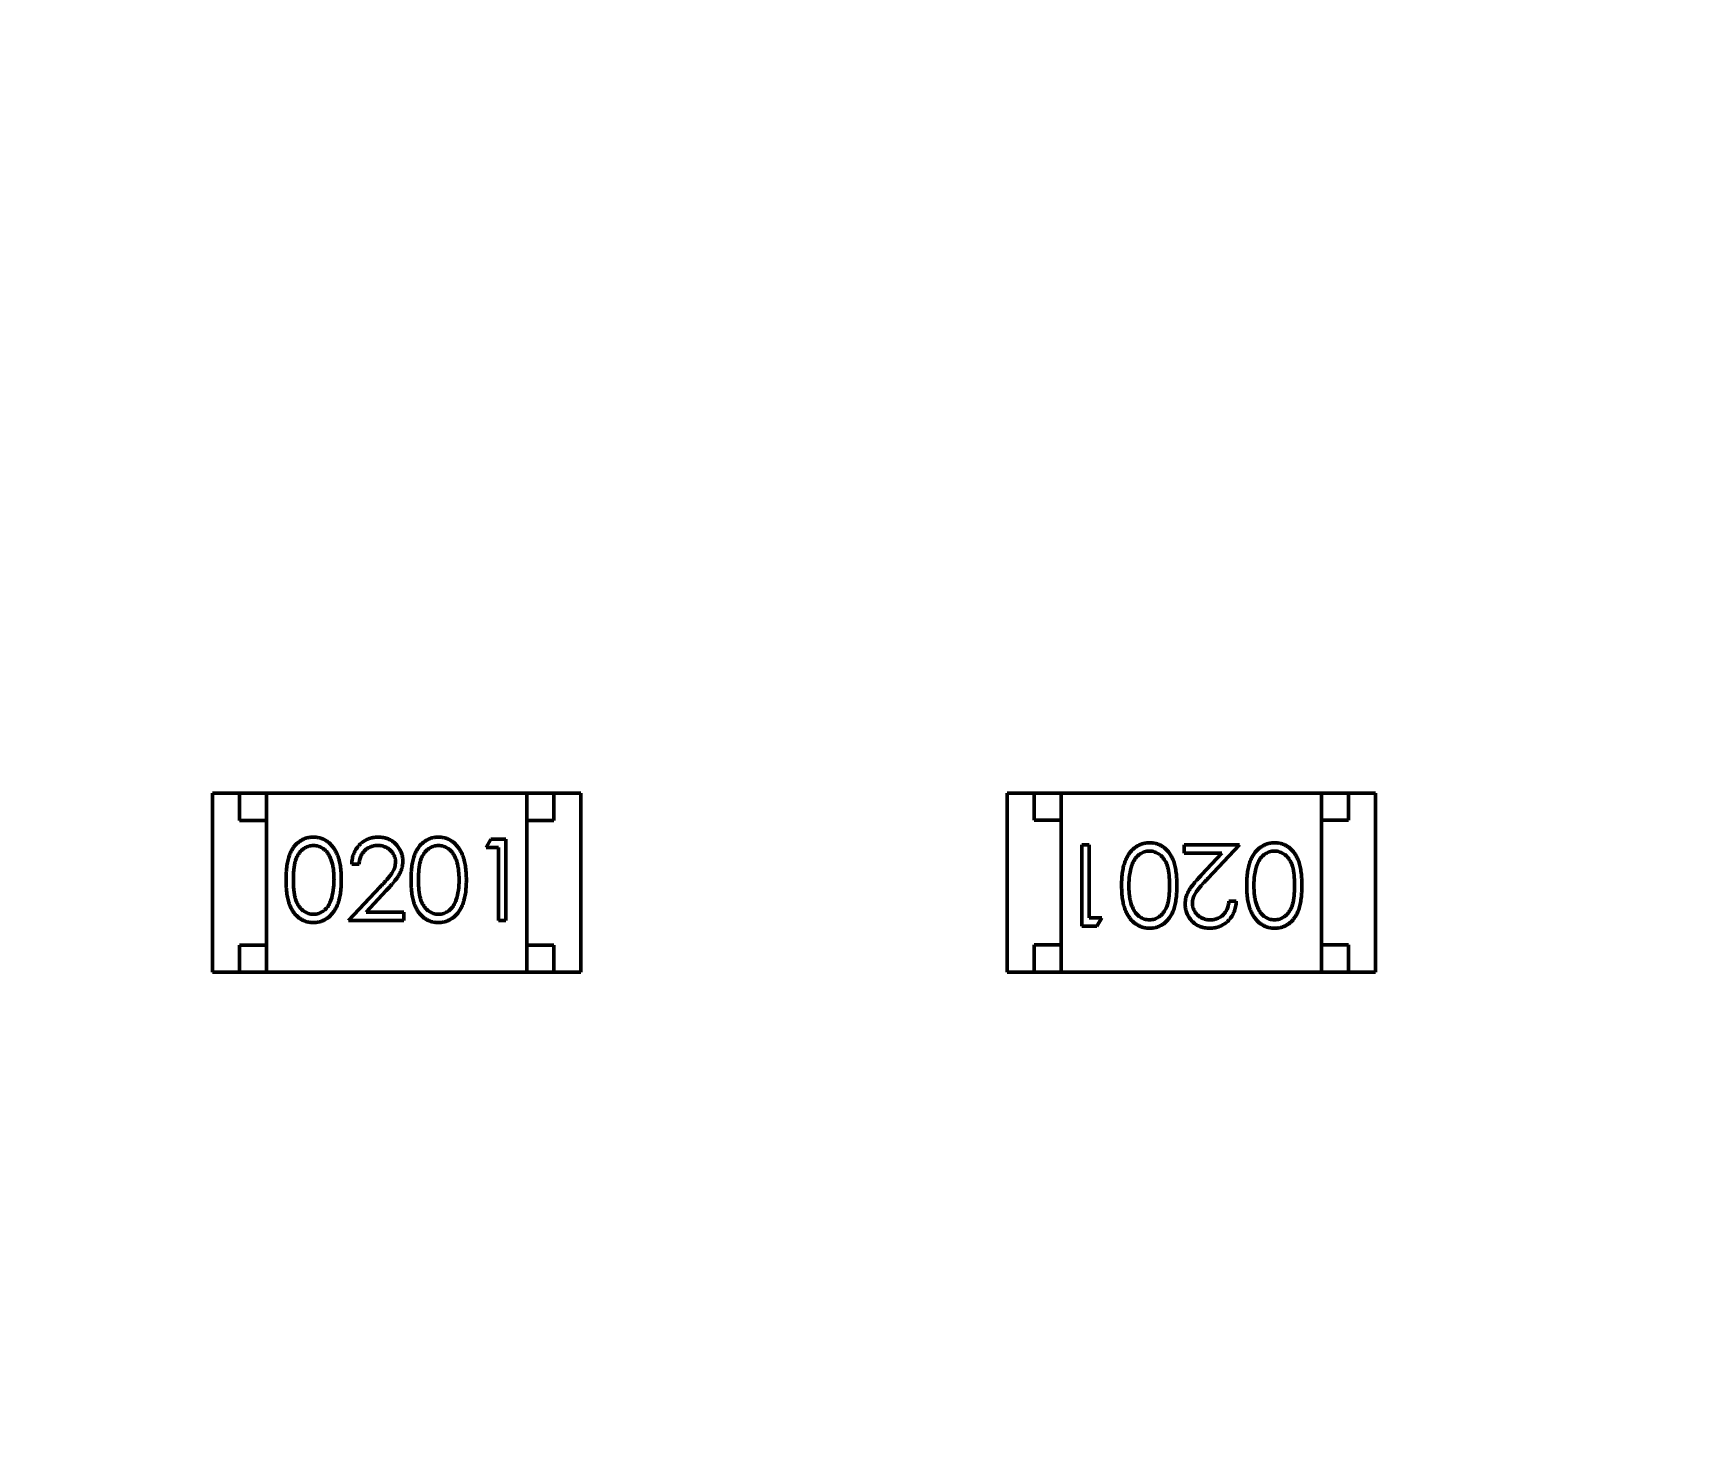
# Model space of a CAD drawing. Header units: millimetres. Extents: x 71 to 428, y 120 to 295.
# Drawn here: x 341.714 to 344.748, y 209.527 to 212.125 of the extents above; entities that cross this region are included whole.
import ezdxf

# ---------------------------------------------------------------- set-up
doc = ezdxf.new("R2010")
doc.units = ezdxf.units.MM
doc.header["$LTSCALE"] = 0.75
doc.layers.add('Dim', color=3, linetype='Continuous', lineweight=25)
doc.layers.add('Visible', color=7, linetype='Continuous', lineweight=50)
doc.styles.get("Standard").update_dxf_attribs({"font": 'arial.ttf'})
doc.dimstyles.new('Dim-ISO-25', dxfattribs={"dimtxt": 3.5, "dimasz": 3.5, "dimexe": 2.1, "dimexo": 2.1, "dimgap": 1.4, "dimtad": 1, "dimzin": 12, "dimdsep": 46, "dimtxsty": 'Standard', "dimcen": 0, "dimazin": 3, "dimtp": 0.1, "dimtm": 0.1, "dimtfac": 0.714286, "dimtmove": 0, "dimatfit": 3, "dimfxl": 1, "dimtzin": 12, "dimarcsym": 0})

# ---------------------------------------------------------------- blocks, each defined once
blk = doc.blocks.new('*D109')
at = {"color": 0, "linetype": 'ByBlock', "lineweight": -2}
for p, q in [((352.9086, 242.8617), (269.2309, 242.8617)), ((271.3309, 242.8617), (271.3309, 204.496)), ((301.8219, 204.496), (269.2309, 204.496))]:
    blk.add_line(p, q, dxfattribs=at)
at = {"color": 0, "linetype": 'ByBlock'}
for points in [[(271.3309, 242.8617), (270.7475, 239.3617), (271.9142, 239.3617)], [(271.3309, 204.496), (270.7475, 207.996), (271.9142, 207.996)]]:
    blk.add_solid(points, dxfattribs=at)
at = {"layer": 'Defpoints', "color": 0, "linetype": 'ByBlock'}
for p in [(355.0086, 242.8617), (303.9219, 204.496)]:
    blk.add_point(p, dxfattribs=at)
at = {"color": 0, "linetype": 'ByBlock', "lineweight": -2, "insert": (268.1427, 223.6788), "char_height": 3.5, "attachment_point": 5, "rotation": 90}
blk.add_mtext('\\A0;38.37', dxfattribs=at)

msp = doc.modelspace()

# ---------------------------------------------------------------- linework, layer by layer
at = {"layer": 'Visible'}
for p, q in [((342.0449, 210.3921), (342.0449, 210.7221)), ((342.0449, 210.7221), (342.0949, 210.7221)), ((342.1449, 210.7221), (342.0949, 210.7221)), ((342.0949, 210.7221), (342.0949, 210.6721)), ((342.6249, 210.7221), (342.1449, 210.7221)), ((342.1449, 210.7221), (342.1449, 210.3921)), ((342.6749, 210.7221), (342.6249, 210.7221)), ((342.6249, 210.7221), (342.6249, 210.3921)), ((342.7249, 210.7221), (342.6749, 210.7221)), ((342.6749, 210.6721), (342.6749, 210.7221)), ((342.7249, 210.3921), (342.7249, 210.7221)), ((343.5115, 210.7223), (343.5115, 210.3923)), ((343.5115, 210.7223), (343.5615, 210.7223)), ((343.6115, 210.7223), (343.5615, 210.7223)), ((343.5615, 210.7223), (343.5615, 210.6723)), ((343.6115, 210.3923), (343.6115, 210.7223)), ((343.6115, 210.7223), (344.0915, 210.7223)), ((344.1415, 210.7223), (344.0915, 210.7223)), ((344.0915, 210.3923), (344.0915, 210.7223)), ((344.1415, 210.6723), (344.1415, 210.7223)), ((344.1915, 210.7223), (344.1415, 210.7223)), ((344.1915, 210.7223), (344.1915, 210.3923)), ((342.0949, 210.6721), (342.1449, 210.6721)), ((342.1449, 210.4421), (342.1449, 210.6721)), ((342.6249, 210.6721), (342.6749, 210.6721)), ((342.6249, 210.4421), (342.6249, 210.6721)), ((343.5615, 210.6723), (343.6115, 210.6723)), ((343.6115, 210.6723), (343.6115, 210.4423)), ((344.0915, 210.6723), (344.1415, 210.6723)), ((344.0915, 210.6723), (344.0915, 210.4423)), ((342.5501, 210.622), (342.5589, 210.6374)), ((342.5732, 210.622), (342.5501, 210.622)), ((342.5589, 210.6374), (342.5867, 210.6374)), ((342.5732, 210.4874), (342.5732, 210.622)), ((342.5867, 210.6374), (342.5867, 210.4874)), ((343.6497, 210.627), (343.6632, 210.627)), ((343.6497, 210.477), (343.6497, 210.627)), ((343.6632, 210.627), (343.6632, 210.4924)), ((343.8382, 210.627), (343.9401, 210.627)), ((343.8382, 210.6116), (343.8382, 210.627)), ((343.908, 210.6116), (343.8382, 210.6116)), ((343.8704, 210.5716), (343.908, 210.6116)), ((343.9401, 210.627), (343.8819, 210.5649)), ((342.3155, 210.5912), (342.3021, 210.5912)), ((342.2963, 210.4874), (342.3545, 210.5495)), ((342.3659, 210.5428), (342.3284, 210.5028)), ((343.9209, 210.5232), (343.9343, 210.5232)), ((342.3284, 210.5028), (342.3982, 210.5028)), ((342.3982, 210.5028), (342.3982, 210.4874)), ((343.6632, 210.4924), (343.6862, 210.4924)), ((343.6862, 210.4924), (343.6774, 210.477)), ((342.3982, 210.4874), (342.2963, 210.4874)), ((342.5867, 210.4874), (342.5732, 210.4874)), ((343.6774, 210.477), (343.6497, 210.477)), ((342.0949, 210.4421), (342.0949, 210.3921)), ((342.1449, 210.4421), (342.0949, 210.4421)), ((342.6749, 210.4421), (342.6249, 210.4421)), ((342.6749, 210.3921), (342.6749, 210.4421)), ((343.5615, 210.4423), (343.5615, 210.3923)), ((343.6115, 210.4423), (343.5615, 210.4423)), ((344.1415, 210.4423), (344.0915, 210.4423)), ((344.1415, 210.3923), (344.1415, 210.4423)), ((342.0449, 210.3921), (342.0949, 210.3921)), ((342.0949, 210.3921), (342.1449, 210.3921)), ((342.6249, 210.3921), (342.1449, 210.3921)), ((342.6249, 210.3921), (342.6749, 210.3921)), ((342.7249, 210.3921), (342.6749, 210.3921)), ((343.5115, 210.3923), (343.5615, 210.3923)), ((343.5615, 210.3923), (343.6115, 210.3923)), ((343.6115, 210.3923), (344.0915, 210.3923)), ((344.0915, 210.3923), (344.1415, 210.3923)), ((344.1915, 210.3923), (344.1415, 210.3923))]:
    msp.add_line(p, q, dxfattribs=at)
at = {"layer": 'Visible', "extrusion": (0, 0, -1)}
msp.add_circle((-354.8964, 204.496), 47.93, dxfattribs=at)
at = {"layer": 'Visible'}
for centre, start, end in [((343.8476, 210.5547), 161.6443, 181.3671), ((344.0783, 210.5547), 161.6443, 181.3671), ((342.158, 210.5597), 341.6443, 1.3671), ((342.3888, 210.5597), 341.6443, 1.3671)]:
    msp.add_arc(centre, 0.1113, start, end, dxfattribs=at)
for points, knots in [([(342.1809, 210.5623), (342.1809, 210.5647), (342.181, 210.5694), (342.1813, 210.5762), (342.1818, 210.5826), (342.1825, 210.5886), (342.1833, 210.5941), (342.1844, 210.5992), (342.1857, 210.6039), (342.1872, 210.6082), (342.1888, 210.6122), (342.1907, 210.6159), (342.1927, 210.6193), (342.1948, 210.6226), (342.1972, 210.6255), (342.1996, 210.6282), (342.2023, 210.6307), (342.2051, 210.6329), (342.2081, 210.6348), (342.2111, 210.6366), (342.2142, 210.638), (342.2174, 210.6392), (342.2207, 210.6401), (342.2241, 210.6408), (342.2275, 210.6412), (342.2299, 210.6412), (342.2311, 210.6412)], [0, 0, 0, 0, 0.068595, 0.133246, 0.194313, 0.251279, 0.304513, 0.354235, 0.400481, 0.443411, 0.484015, 0.523252, 0.561042, 0.5979, 0.633518, 0.668314, 0.702496, 0.736685, 0.770293, 0.803437, 0.835913, 0.86846, 0.900847, 0.933467, 0.966258, 1, 1, 1, 1]), ([(342.2315, 210.6259), (342.2299, 210.6258), (342.2265, 210.6256), (342.2216, 210.6244), (342.2169, 210.6222), (342.2132, 210.6199), (342.2103, 210.6176), (342.2083, 210.6157), (342.2064, 210.6136), (342.2047, 210.6112), (342.203, 210.6087), (342.2015, 210.606), (342.2002, 210.6031), (342.1989, 210.6), (342.1978, 210.5966), (342.1969, 210.5928), (342.1961, 210.5887), (342.1955, 210.5842), (342.195, 210.5793), (342.1946, 210.574), (342.1944, 210.5683), (342.1944, 210.5644), (342.1944, 210.5624)], [0, 0, 0, 0, 0.060387, 0.120883, 0.182755, 0.247811, 0.281299, 0.315088, 0.349702, 0.384857, 0.420966, 0.458511, 0.497175, 0.537602, 0.580503, 0.627468, 0.678388, 0.733983, 0.793747, 0.857714, 0.926698, 1, 1, 1, 1]), ([(342.2311, 210.6412), (342.2323, 210.6412), (342.2346, 210.6412), (342.2381, 210.6408), (342.2416, 210.6401), (342.2449, 210.6392), (342.2482, 210.638), (342.2513, 210.6366), (342.2544, 210.6349), (342.2574, 210.6329), (342.2603, 210.6306), (342.263, 210.6281), (342.2655, 210.6253), (342.268, 210.6223), (342.2702, 210.619), (342.2723, 210.6155), (342.2742, 210.6116), (342.2761, 210.6075), (342.2776, 210.6031), (342.2791, 210.5984), (342.2802, 210.5932), (342.2812, 210.5878), (342.2819, 210.5819), (342.2825, 210.5757), (342.2828, 210.5691), (342.2828, 210.5646), (342.2828, 210.5623)], [0, 0, 0, 0, 0.033788, 0.067194, 0.099862, 0.132567, 0.165151, 0.197913, 0.231319, 0.265083, 0.299255, 0.334399, 0.369943, 0.406284, 0.444064, 0.482998, 0.523354, 0.565537, 0.609613, 0.656391, 0.705885, 0.758325, 0.813832, 0.872795, 0.934722, 1, 1, 1, 1]), ([(342.2694, 210.5624), (342.2693, 210.5642), (342.2693, 210.5677), (342.2691, 210.5729), (342.2687, 210.5778), (342.2682, 210.5825), (342.2674, 210.5869), (342.2666, 210.5911), (342.2655, 210.5949), (342.2644, 210.5986), (342.2631, 210.602), (342.2616, 210.6052), (342.2601, 210.6082), (342.2584, 210.6109), (342.2566, 210.6134), (342.2546, 210.6156), (342.2526, 210.6176), (342.2497, 210.6199), (342.246, 210.6222), (342.2413, 210.6244), (342.2364, 210.6256), (342.2331, 210.6258), (342.2315, 210.6259)], [0, 0, 0, 0, 0.065681, 0.128486, 0.188175, 0.245106, 0.299448, 0.350823, 0.399942, 0.446672, 0.491255, 0.533376, 0.573853, 0.612526, 0.649597, 0.685532, 0.720106, 0.753838, 0.818925, 0.880493, 0.940311, 1, 1, 1, 1]), ([(342.3021, 210.5912), (342.3022, 210.593), (342.3023, 210.5965), (342.3031, 210.6017), (342.3043, 210.6065), (342.3059, 210.6112), (342.3079, 210.6156), (342.3104, 210.6197), (342.3133, 210.6236), (342.3165, 210.6272), (342.3201, 210.6305), (342.3239, 210.6334), (342.3279, 210.6358), (342.3321, 210.6378), (342.3366, 210.6393), (342.3412, 210.6405), (342.346, 210.6411), (342.3493, 210.6412), (342.351, 210.6412)], [0, 0, 0, 0, 0.068791, 0.135103, 0.198979, 0.261904, 0.323495, 0.385195, 0.446969, 0.509765, 0.572251, 0.633405, 0.693251, 0.752583, 0.812579, 0.873275, 0.93555, 1, 1, 1, 1]), ([(342.3503, 210.6259), (342.3491, 210.6258), (342.3468, 210.6258), (342.3434, 210.6254), (342.3402, 210.6246), (342.3371, 210.6236), (342.3342, 210.6224), (342.3314, 210.6208), (342.3288, 210.6189), (342.3263, 210.6168), (342.3241, 210.6144), (342.3221, 210.6118), (342.3203, 210.6089), (342.3188, 210.6058), (342.3176, 210.6025), (342.3166, 210.599), (342.3159, 210.5952), (342.3157, 210.5926), (342.3155, 210.5912)], [0, 0, 0, 0, 0.064439, 0.126547, 0.186887, 0.245878, 0.304041, 0.362191, 0.420976, 0.48066, 0.5406, 0.600689, 0.661936, 0.724443, 0.789038, 0.856314, 0.926352, 1, 1, 1, 1]), ([(342.3828, 210.5955), (342.3828, 210.5965), (342.3828, 210.5985), (342.3823, 210.6015), (342.3816, 210.6043), (342.3805, 210.6071), (342.3792, 210.6097), (342.3775, 210.6122), (342.3756, 210.6146), (342.3734, 210.6169), (342.371, 210.619), (342.3685, 210.6209), (342.3658, 210.6224), (342.3629, 210.6237), (342.3599, 210.6247), (342.3568, 210.6253), (342.3536, 210.6258), (342.3514, 210.6258), (342.3503, 210.6259)], [0, 0, 0, 0, 0.061965, 0.122122, 0.180988, 0.239933, 0.299906, 0.359989, 0.421776, 0.486576, 0.551535, 0.615018, 0.677259, 0.73973, 0.80305, 0.866495, 0.931973, 1, 1, 1, 1]), ([(342.351, 210.6412), (342.3526, 210.6412), (342.3559, 210.6411), (342.3606, 210.6405), (342.3651, 210.6395), (342.3693, 210.638), (342.3733, 210.6361), (342.3771, 210.6338), (342.3806, 210.6311), (342.3838, 210.628), (342.3867, 210.6247), (342.3893, 210.6211), (342.3914, 210.6174), (342.3932, 210.6135), (342.3946, 210.6095), (342.3956, 210.6054), (342.3962, 210.6011), (342.3962, 210.5981), (342.3963, 210.5967)], [0, 0, 0, 0, 0.069475, 0.136517, 0.200789, 0.26383, 0.325735, 0.387291, 0.449509, 0.512968, 0.576275, 0.63758, 0.697903, 0.757172, 0.816599, 0.876653, 0.93729, 1, 1, 1, 1]), ([(342.4117, 210.5623), (342.4117, 210.5647), (342.4117, 210.5694), (342.412, 210.5762), (342.4125, 210.5826), (342.4132, 210.5886), (342.4141, 210.5941), (342.4152, 210.5992), (342.4165, 210.6039), (342.4179, 210.6082), (342.4196, 210.6122), (342.4214, 210.6159), (342.4235, 210.6193), (342.4256, 210.6226), (342.4279, 210.6255), (342.4304, 210.6282), (342.4331, 210.6307), (342.4359, 210.6329), (342.4388, 210.6348), (342.4419, 210.6366), (342.445, 210.638), (342.4482, 210.6392), (342.4515, 210.6401), (342.4549, 210.6408), (342.4583, 210.6412), (342.4606, 210.6412), (342.4618, 210.6412)], [0, 0, 0, 0, 0.068595, 0.133246, 0.194313, 0.251279, 0.304513, 0.354235, 0.400481, 0.443411, 0.484015, 0.523252, 0.561042, 0.5979, 0.633518, 0.668314, 0.702496, 0.736685, 0.770293, 0.803437, 0.835913, 0.86846, 0.900847, 0.933467, 0.966258, 1, 1, 1, 1]), ([(342.4623, 210.6259), (342.4606, 210.6258), (342.4573, 210.6256), (342.4524, 210.6244), (342.4477, 210.6222), (342.444, 210.6199), (342.4411, 210.6176), (342.4391, 210.6157), (342.4372, 210.6136), (342.4354, 210.6112), (342.4338, 210.6087), (342.4323, 210.606), (342.431, 210.6031), (342.4297, 210.6), (342.4286, 210.5966), (342.4277, 210.5928), (342.4269, 210.5887), (342.4263, 210.5842), (342.4258, 210.5793), (342.4254, 210.574), (342.4252, 210.5683), (342.4251, 210.5644), (342.4251, 210.5624)], [0, 0, 0, 0, 0.060387, 0.120883, 0.182755, 0.247811, 0.281299, 0.315088, 0.349702, 0.384857, 0.420966, 0.458511, 0.497175, 0.537602, 0.580503, 0.627468, 0.678388, 0.733983, 0.793747, 0.857714, 0.926698, 1, 1, 1, 1]), ([(342.4618, 210.6412), (342.463, 210.6412), (342.4654, 210.6412), (342.4689, 210.6408), (342.4723, 210.6401), (342.4757, 210.6392), (342.4789, 210.638), (342.4821, 210.6366), (342.4852, 210.6349), (342.4882, 210.6329), (342.491, 210.6306), (342.4938, 210.6281), (342.4963, 210.6253), (342.4987, 210.6223), (342.501, 210.619), (342.5031, 210.6155), (342.505, 210.6116), (342.5068, 210.6075), (342.5084, 210.6031), (342.5098, 210.5984), (342.511, 210.5932), (342.5119, 210.5878), (342.5127, 210.5819), (342.5132, 210.5757), (342.5135, 210.5691), (342.5136, 210.5646), (342.5136, 210.5623)], [0, 0, 0, 0, 0.033788, 0.067194, 0.099862, 0.132567, 0.165151, 0.197913, 0.231319, 0.265083, 0.299255, 0.334399, 0.369943, 0.406284, 0.444064, 0.482998, 0.523354, 0.565537, 0.609613, 0.656391, 0.705885, 0.758325, 0.813832, 0.872795, 0.934722, 1, 1, 1, 1]), ([(342.5001, 210.5624), (342.5001, 210.5642), (342.5001, 210.5677), (342.4999, 210.5729), (342.4994, 210.5778), (342.4989, 210.5825), (342.4982, 210.5869), (342.4974, 210.5911), (342.4963, 210.5949), (342.4952, 210.5986), (342.4938, 210.602), (342.4924, 210.6052), (342.4908, 210.6082), (342.4891, 210.6109), (342.4873, 210.6134), (342.4854, 210.6156), (342.4833, 210.6176), (342.4805, 210.6199), (342.4767, 210.6222), (342.4721, 210.6244), (342.4672, 210.6256), (342.4639, 210.6258), (342.4623, 210.6259)], [0, 0, 0, 0, 0.065681, 0.128486, 0.188175, 0.245106, 0.299448, 0.350823, 0.399942, 0.446672, 0.491255, 0.533376, 0.573853, 0.612526, 0.649597, 0.685532, 0.720106, 0.753838, 0.818925, 0.880493, 0.940311, 1, 1, 1, 1]), ([(343.7228, 210.5521), (343.7228, 210.5544), (343.7229, 210.5588), (343.7231, 210.5654), (343.7237, 210.5715), (343.7244, 210.5774), (343.7254, 210.5828), (343.7265, 210.5879), (343.7279, 210.5926), (343.7295, 210.597), (343.7313, 210.6011), (343.7332, 210.6049), (343.7353, 210.6085), (343.7375, 210.6118), (343.7399, 210.6148), (343.7425, 210.6176), (343.7452, 210.6201), (343.7481, 210.6224), (343.7511, 210.6244), (343.7542, 210.6261), (343.7574, 210.6275), (343.7607, 210.6288), (343.764, 210.6297), (343.7675, 210.6303), (343.771, 210.6308), (343.7734, 210.6308), (343.7746, 210.6309)], [0, 0, 0, 0, 0.065063, 0.126773, 0.185516, 0.240765, 0.29298, 0.34225, 0.388919, 0.432776, 0.474628, 0.514775, 0.553606, 0.591426, 0.628028, 0.663804, 0.698984, 0.733591, 0.767628, 0.801208, 0.834264, 0.866981, 0.89972, 0.932702, 0.966176, 1, 1, 1, 1]), ([(343.7741, 210.6155), (343.7724, 210.6154), (343.7691, 210.6153), (343.7643, 210.6139), (343.7596, 210.612), (343.7559, 210.6096), (343.7531, 210.6074), (343.7511, 210.6054), (343.7492, 210.6033), (343.7475, 210.601), (343.7459, 210.5985), (343.7444, 210.5957), (343.7431, 210.5928), (343.7423, 210.5908), (343.7419, 210.5897)], [0, 0, 0, 0, 0.112813, 0.225394, 0.339595, 0.459675, 0.521735, 0.583926, 0.648174, 0.713881, 0.781004, 0.851451, 0.924051, 1, 1, 1, 1]), ([(343.8112, 210.552), (343.8112, 210.554), (343.8112, 210.5579), (343.811, 210.5635), (343.8106, 210.5688), (343.8102, 210.5737), (343.8095, 210.5782), (343.8087, 210.5824), (343.8078, 210.5861), (343.8067, 210.5895), (343.8055, 210.5927), (343.8041, 210.5956), (343.8026, 210.5983), (343.801, 210.6008), (343.7992, 210.6031), (343.7974, 210.6052), (343.7953, 210.6072), (343.7924, 210.6095), (343.7887, 210.6118), (343.7839, 210.6139), (343.7791, 210.6152), (343.7758, 210.6154), (343.7741, 210.6155)], [0, 0, 0, 0, 0.072951, 0.141584, 0.205926, 0.265301, 0.320597, 0.371817, 0.41879, 0.461699, 0.502134, 0.540804, 0.578181, 0.614297, 0.649678, 0.684299, 0.718359, 0.752081, 0.817652, 0.879722, 0.939966, 1, 1, 1, 1]), ([(343.7746, 210.6309), (343.7757, 210.6308), (343.7781, 210.6308), (343.7815, 210.6304), (343.7849, 210.6297), (343.7882, 210.6288), (343.7914, 210.6277), (343.7944, 210.6262), (343.7975, 210.6245), (343.8004, 210.6226), (343.8032, 210.6204), (343.8058, 210.618), (343.8083, 210.6153), (343.8106, 210.6123), (343.8128, 210.6091), (343.8148, 210.6056), (343.8167, 210.6019), (343.8184, 210.5979), (343.8199, 210.5936), (343.8212, 210.5888), (343.8222, 210.5837), (343.8231, 210.5782), (343.8239, 210.5722), (343.8244, 210.5659), (343.8247, 210.5591), (343.8247, 210.5545), (343.8247, 210.5521)], [0, 0, 0, 0, 0.033787, 0.066622, 0.099285, 0.131361, 0.163585, 0.196104, 0.228902, 0.262158, 0.295991, 0.330218, 0.36506, 0.400951, 0.43762, 0.475708, 0.515381, 0.556414, 0.599765, 0.646424, 0.696431, 0.749782, 0.806573, 0.867436, 0.931887, 1, 1, 1, 1]), ([(343.9536, 210.5521), (343.9536, 210.5544), (343.9536, 210.5588), (343.9539, 210.5654), (343.9545, 210.5715), (343.9552, 210.5774), (343.9561, 210.5828), (343.9573, 210.5879), (343.9586, 210.5926), (343.9602, 210.597), (343.962, 210.6011), (343.964, 210.6049), (343.966, 210.6085), (343.9683, 210.6118), (343.9707, 210.6148), (343.9733, 210.6176), (343.976, 210.6201), (343.9789, 210.6224), (343.9819, 210.6244), (343.985, 210.6261), (343.9882, 210.6275), (343.9915, 210.6288), (343.9948, 210.6297), (343.9982, 210.6303), (344.0018, 210.6308), (344.0041, 210.6308), (344.0053, 210.6309)], [0, 0, 0, 0, 0.065063, 0.126773, 0.185516, 0.240765, 0.29298, 0.34225, 0.388919, 0.432776, 0.474628, 0.514775, 0.553606, 0.591426, 0.628028, 0.663804, 0.698984, 0.733591, 0.767628, 0.801208, 0.834264, 0.866981, 0.89972, 0.932702, 0.966176, 1, 1, 1, 1]), ([(344.0049, 210.6155), (344.0032, 210.6154), (343.9999, 210.6153), (343.995, 210.6139), (343.9903, 210.612), (343.9867, 210.6096), (343.9838, 210.6074), (343.9818, 210.6054), (343.98, 210.6033), (343.9782, 210.601), (343.9766, 210.5985), (343.9752, 210.5957), (343.9738, 210.5928), (343.9731, 210.5908), (343.9727, 210.5897)], [0, 0, 0, 0, 0.112813, 0.225394, 0.339595, 0.459675, 0.521735, 0.583926, 0.648174, 0.713881, 0.781004, 0.851451, 0.924051, 1, 1, 1, 1]), ([(344.042, 210.552), (344.042, 210.554), (344.042, 210.5579), (344.0417, 210.5635), (344.0414, 210.5688), (344.0409, 210.5737), (344.0403, 210.5782), (344.0395, 210.5824), (344.0386, 210.5861), (344.0375, 210.5895), (344.0362, 210.5927), (344.0349, 210.5956), (344.0334, 210.5983), (344.0318, 210.6008), (344.03, 210.6031), (344.0281, 210.6052), (344.0261, 210.6072), (344.0232, 210.6095), (344.0194, 210.6118), (344.0147, 210.6139), (344.0098, 210.6152), (344.0065, 210.6154), (344.0049, 210.6155)], [0, 0, 0, 0, 0.072951, 0.141584, 0.205926, 0.265301, 0.320597, 0.371817, 0.41879, 0.461699, 0.502134, 0.540804, 0.578181, 0.614297, 0.649678, 0.684299, 0.718359, 0.752081, 0.817652, 0.879722, 0.939966, 1, 1, 1, 1]), ([(344.0053, 210.6309), (344.0065, 210.6308), (344.0088, 210.6308), (344.0123, 210.6304), (344.0157, 210.6297), (344.0189, 210.6288), (344.0221, 210.6277), (344.0252, 210.6262), (344.0282, 210.6245), (344.0312, 210.6226), (344.0339, 210.6204), (344.0366, 210.618), (344.0391, 210.6153), (344.0414, 210.6123), (344.0436, 210.6091), (344.0456, 210.6056), (344.0474, 210.6019), (344.0491, 210.5979), (344.0506, 210.5936), (344.052, 210.5888), (344.053, 210.5837), (344.0539, 210.5782), (344.0546, 210.5722), (344.0551, 210.5659), (344.0554, 210.5591), (344.0555, 210.5545), (344.0555, 210.5521)], [0, 0, 0, 0, 0.033787, 0.066622, 0.099285, 0.131361, 0.163585, 0.196104, 0.228902, 0.262158, 0.295991, 0.330218, 0.36506, 0.400951, 0.43762, 0.475708, 0.515381, 0.556414, 0.599765, 0.646424, 0.696431, 0.749782, 0.806573, 0.867436, 0.931887, 1, 1, 1, 1]), ([(342.3545, 210.5495), (342.3559, 210.551), (342.3586, 210.5538), (342.3625, 210.5579), (342.3659, 210.5618), (342.369, 210.5653), (342.3716, 210.5686), (342.374, 210.5715), (342.3759, 210.5742), (342.3779, 210.5773), (342.3799, 210.5812), (342.3816, 210.5858), (342.3826, 210.5906), (342.3828, 210.5938), (342.3828, 210.5955)], [0, 0, 0, 0, 0.110803, 0.212829, 0.306101, 0.390647, 0.466924, 0.534481, 0.593587, 0.644557, 0.7362, 0.825024, 0.911986, 1, 1, 1, 1]), ([(342.3963, 210.5967), (342.3962, 210.5946), (342.3961, 210.5904), (342.3948, 210.5843), (342.3929, 210.5784), (342.3906, 210.5737), (342.3883, 210.5699), (342.3862, 210.5667), (342.3837, 210.5633), (342.3809, 210.5597), (342.3777, 210.5558), (342.3741, 210.5517), (342.3702, 210.5474), (342.3674, 210.5444), (342.3659, 210.5428)], [0, 0, 0, 0, 0.098702, 0.195672, 0.292422, 0.391343, 0.444462, 0.504229, 0.570352, 0.642546, 0.722288, 0.807921, 0.90047, 1, 1, 1, 1]), ([(342.2311, 210.4836), (342.2299, 210.4836), (342.2275, 210.4836), (342.2241, 210.484), (342.2207, 210.4847), (342.2175, 210.4856), (342.2143, 210.4867), (342.2112, 210.4882), (342.2082, 210.4899), (342.2052, 210.4918), (342.2024, 210.494), (342.1998, 210.4964), (342.1973, 210.4991), (342.195, 210.5021), (342.1928, 210.5053), (342.1908, 210.5088), (342.189, 210.5125), (342.1873, 210.5165), (342.1858, 210.5209), (342.1844, 210.5256), (342.1834, 210.5307), (342.1825, 210.5363), (342.1818, 210.5422), (342.1813, 210.5486), (342.181, 210.5553), (342.1809, 210.56), (342.1809, 210.5623)], [0, 0, 0, 0, 0.033787, 0.066622, 0.099285, 0.131361, 0.163585, 0.196104, 0.228902, 0.262158, 0.295991, 0.330218, 0.36506, 0.400951, 0.43762, 0.475708, 0.515381, 0.556414, 0.599765, 0.646424, 0.696431, 0.749782, 0.806573, 0.867436, 0.931887, 1, 1, 1, 1]), ([(342.1944, 210.5624), (342.1944, 210.5604), (342.1944, 210.5565), (342.1946, 210.5509), (342.195, 210.5456), (342.1955, 210.5407), (342.1961, 210.5362), (342.1969, 210.532), (342.1978, 210.5283), (342.1989, 210.5249), (342.2002, 210.5217), (342.2015, 210.5189), (342.203, 210.5161), (342.2046, 210.5136), (342.2064, 210.5113), (342.2083, 210.5092), (342.2103, 210.5072), (342.2132, 210.5049), (342.2169, 210.5026), (342.2217, 210.5005), (342.2266, 210.4992), (342.2299, 210.499), (342.2315, 210.4989)], [0, 0, 0, 0, 0.072951, 0.141584, 0.205926, 0.265301, 0.320597, 0.371817, 0.41879, 0.461699, 0.502134, 0.540804, 0.578181, 0.614297, 0.649678, 0.684299, 0.718359, 0.752081, 0.817652, 0.879722, 0.939966, 1, 1, 1, 1]), ([(342.2828, 210.5623), (342.2828, 210.56), (342.2828, 210.5556), (342.2825, 210.549), (342.2819, 210.5429), (342.2812, 210.5371), (342.2803, 210.5316), (342.2791, 210.5265), (342.2778, 210.5218), (342.2761, 210.5174), (342.2744, 210.5133), (342.2724, 210.5095), (342.2704, 210.5059), (342.2681, 210.5026), (342.2657, 210.4996), (342.2631, 210.4968), (342.2604, 210.4943), (342.2575, 210.492), (342.2545, 210.4901), (342.2514, 210.4883), (342.2482, 210.4869), (342.2449, 210.4856), (342.2416, 210.4847), (342.2381, 210.4841), (342.2346, 210.4836), (342.2323, 210.4836), (342.2311, 210.4836)], [0, 0, 0, 0, 0.065063, 0.126773, 0.185516, 0.240765, 0.29298, 0.34225, 0.388919, 0.432776, 0.474628, 0.514775, 0.553606, 0.591426, 0.628028, 0.663804, 0.698984, 0.733591, 0.767628, 0.801208, 0.834264, 0.866981, 0.89972, 0.932702, 0.966176, 1, 1, 1, 1]), ([(342.4618, 210.4836), (342.4606, 210.4836), (342.4583, 210.4836), (342.4549, 210.484), (342.4515, 210.4847), (342.4482, 210.4856), (342.445, 210.4867), (342.4419, 210.4882), (342.4389, 210.4899), (342.436, 210.4918), (342.4332, 210.494), (342.4306, 210.4964), (342.4281, 210.4991), (342.4258, 210.5021), (342.4236, 210.5053), (342.4216, 210.5088), (342.4197, 210.5125), (342.418, 210.5165), (342.4165, 210.5209), (342.4152, 210.5256), (342.4141, 210.5307), (342.4132, 210.5363), (342.4125, 210.5422), (342.412, 210.5486), (342.4117, 210.5553), (342.4117, 210.56), (342.4117, 210.5623)], [0, 0, 0, 0, 0.033787, 0.066622, 0.099285, 0.131361, 0.163585, 0.196104, 0.228902, 0.262158, 0.295991, 0.330218, 0.36506, 0.400951, 0.43762, 0.475708, 0.515381, 0.556414, 0.599765, 0.646424, 0.696431, 0.749782, 0.806573, 0.867436, 0.931887, 1, 1, 1, 1]), ([(342.4251, 210.5624), (342.4251, 210.5604), (342.4252, 210.5565), (342.4254, 210.5509), (342.4258, 210.5456), (342.4262, 210.5407), (342.4269, 210.5362), (342.4277, 210.532), (342.4286, 210.5283), (342.4297, 210.5249), (342.4309, 210.5217), (342.4323, 210.5189), (342.4337, 210.5161), (342.4354, 210.5136), (342.4372, 210.5113), (342.439, 210.5092), (342.4411, 210.5072), (342.4439, 210.5049), (342.4477, 210.5026), (342.4525, 210.5005), (342.4573, 210.4992), (342.4606, 210.499), (342.4623, 210.4989)], [0, 0, 0, 0, 0.072951, 0.141584, 0.205926, 0.265301, 0.320597, 0.371817, 0.41879, 0.461699, 0.502134, 0.540804, 0.578181, 0.614297, 0.649678, 0.684299, 0.718359, 0.752081, 0.817652, 0.879722, 0.939966, 1, 1, 1, 1]), ([(342.5136, 210.5623), (342.5136, 210.56), (342.5135, 210.5556), (342.5132, 210.549), (342.5127, 210.5429), (342.512, 210.5371), (342.511, 210.5316), (342.5098, 210.5265), (342.5085, 210.5218), (342.5069, 210.5174), (342.5051, 210.5133), (342.5032, 210.5095), (342.5011, 210.5059), (342.4989, 210.5026), (342.4965, 210.4996), (342.4939, 210.4968), (342.4911, 210.4943), (342.4883, 210.492), (342.4852, 210.4901), (342.4822, 210.4883), (342.479, 210.4869), (342.4757, 210.4856), (342.4723, 210.4847), (342.4689, 210.4841), (342.4654, 210.4836), (342.463, 210.4836), (342.4618, 210.4836)], [0, 0, 0, 0, 0.065063, 0.126773, 0.185516, 0.240765, 0.29298, 0.34225, 0.388919, 0.432776, 0.474628, 0.514775, 0.553606, 0.591426, 0.628028, 0.663804, 0.698984, 0.733591, 0.767628, 0.801208, 0.834264, 0.866981, 0.89972, 0.932702, 0.966176, 1, 1, 1, 1]), ([(343.7746, 210.4732), (343.7734, 210.4732), (343.771, 210.4732), (343.7675, 210.4736), (343.7641, 210.4743), (343.7607, 210.4752), (343.7575, 210.4764), (343.7543, 210.4779), (343.7512, 210.4796), (343.7482, 210.4816), (343.7454, 210.4838), (343.7426, 210.4863), (343.7401, 210.4891), (343.7376, 210.4921), (343.7354, 210.4954), (343.7333, 210.499), (343.7314, 210.5028), (343.7296, 210.5069), (343.728, 210.5113), (343.7265, 210.5161), (343.7254, 210.5212), (343.7244, 210.5267), (343.7237, 210.5325), (343.7232, 210.5387), (343.7229, 210.5453), (343.7228, 210.5498), (343.7228, 210.5521)], [0, 0, 0, 0, 0.033788, 0.067194, 0.099862, 0.132567, 0.165151, 0.197913, 0.231319, 0.265083, 0.299255, 0.334399, 0.369943, 0.406284, 0.444064, 0.482998, 0.523354, 0.565537, 0.609613, 0.656391, 0.705885, 0.758325, 0.813832, 0.872795, 0.934722, 1, 1, 1, 1]), ([(343.7362, 210.552), (343.7363, 210.5502), (343.7363, 210.5467), (343.7365, 210.5415), (343.7369, 210.5366), (343.7375, 210.5319), (343.7382, 210.5275), (343.739, 210.5234), (343.7401, 210.5195), (343.7412, 210.5158), (343.7426, 210.5124), (343.744, 210.5092), (343.7456, 210.5062), (343.7472, 210.5035), (343.749, 210.501), (343.751, 210.4988), (343.7531, 210.4968), (343.7559, 210.4945), (343.7597, 210.4922), (343.7643, 210.49), (343.7692, 210.4888), (343.7725, 210.4886), (343.7741, 210.4885)], [0, 0, 0, 0, 0.065681, 0.128486, 0.188175, 0.245106, 0.299448, 0.350823, 0.399942, 0.446672, 0.491255, 0.533376, 0.573853, 0.612526, 0.649597, 0.685532, 0.720106, 0.753838, 0.818925, 0.880493, 0.940311, 1, 1, 1, 1]), ([(343.7741, 210.4885), (343.7758, 210.4886), (343.7791, 210.4888), (343.784, 210.49), (343.7887, 210.4922), (343.7924, 210.4945), (343.7953, 210.4968), (343.7973, 210.4987), (343.7992, 210.5009), (343.801, 210.5032), (343.8026, 210.5057), (343.8041, 210.5084), (343.8054, 210.5113), (343.8067, 210.5144), (343.8078, 210.5178), (343.8087, 210.5216), (343.8095, 210.5257), (343.8101, 210.5302), (343.8106, 210.5351), (343.811, 210.5404), (343.8112, 210.5461), (343.8112, 210.55), (343.8112, 210.552)], [0, 0, 0, 0, 0.060387, 0.120883, 0.182755, 0.247811, 0.281299, 0.315088, 0.349702, 0.384857, 0.420966, 0.458511, 0.497175, 0.537602, 0.580503, 0.627468, 0.678388, 0.733983, 0.793747, 0.857714, 0.926698, 1, 1, 1, 1]), ([(343.8247, 210.5521), (343.8247, 210.5497), (343.8247, 210.545), (343.8244, 210.5382), (343.8239, 210.5318), (343.8232, 210.5258), (343.8223, 210.5203), (343.8212, 210.5152), (343.8199, 210.5105), (343.8184, 210.5062), (343.8168, 210.5022), (343.815, 210.4985), (343.8129, 210.4951), (343.8108, 210.4919), (343.8084, 210.4889), (343.806, 210.4862), (343.8033, 210.4837), (343.8005, 210.4815), (343.7975, 210.4796), (343.7945, 210.4779), (343.7914, 210.4764), (343.7882, 210.4752), (343.7849, 210.4743), (343.7815, 210.4736), (343.7781, 210.4732), (343.7757, 210.4732), (343.7746, 210.4732)], [0, 0, 0, 0, 0.068595, 0.133246, 0.194313, 0.251279, 0.304513, 0.354235, 0.400481, 0.443411, 0.484015, 0.523252, 0.561042, 0.5979, 0.633518, 0.668314, 0.702496, 0.736685, 0.770293, 0.803437, 0.835913, 0.86846, 0.900847, 0.933467, 0.966258, 1, 1, 1, 1]), ([(343.8401, 210.5178), (343.8402, 210.5198), (343.8403, 210.524), (343.8415, 210.5301), (343.8435, 210.536), (343.8458, 210.5407), (343.8481, 210.5445), (343.8502, 210.5477), (343.8527, 210.5511), (343.8555, 210.5547), (343.8587, 210.5586), (343.8623, 210.5627), (343.8662, 210.5671), (343.869, 210.57), (343.8704, 210.5716)], [0, 0, 0, 0, 0.098702, 0.195672, 0.292422, 0.391343, 0.444462, 0.504229, 0.570352, 0.642546, 0.722288, 0.807921, 0.90047, 1, 1, 1, 1]), ([(343.8819, 210.5649), (343.8805, 210.5634), (343.8778, 210.5606), (343.8739, 210.5565), (343.8705, 210.5526), (343.8674, 210.5491), (343.8647, 210.5458), (343.8624, 210.5429), (343.8605, 210.5402), (343.8585, 210.5371), (343.8565, 210.5333), (343.8548, 210.5286), (343.8537, 210.5238), (343.8536, 210.5206), (343.8536, 210.519)], [0, 0, 0, 0, 0.110803, 0.212829, 0.306101, 0.390647, 0.466924, 0.534481, 0.593587, 0.644557, 0.7362, 0.825024, 0.911986, 1, 1, 1, 1]), ([(344.0053, 210.4732), (344.0041, 210.4732), (344.0018, 210.4732), (343.9983, 210.4736), (343.9948, 210.4743), (343.9915, 210.4752), (343.9882, 210.4764), (343.9851, 210.4779), (343.982, 210.4796), (343.979, 210.4816), (343.9761, 210.4838), (343.9734, 210.4863), (343.9708, 210.4891), (343.9684, 210.4921), (343.9662, 210.4954), (343.9641, 210.499), (343.9622, 210.5028), (343.9603, 210.5069), (343.9587, 210.5113), (343.9573, 210.5161), (343.9562, 210.5212), (343.9552, 210.5267), (343.9545, 210.5325), (343.9539, 210.5387), (343.9536, 210.5453), (343.9536, 210.5498), (343.9536, 210.5521)], [0, 0, 0, 0, 0.033788, 0.067194, 0.099862, 0.132567, 0.165151, 0.197913, 0.231319, 0.265083, 0.299255, 0.334399, 0.369943, 0.406284, 0.444064, 0.482998, 0.523354, 0.565537, 0.609613, 0.656391, 0.705885, 0.758325, 0.813832, 0.872795, 0.934722, 1, 1, 1, 1]), ([(343.967, 210.552), (343.967, 210.5502), (343.9671, 210.5467), (343.9673, 210.5415), (343.9677, 210.5366), (343.9682, 210.5319), (343.969, 210.5275), (343.9698, 210.5234), (343.9709, 210.5195), (343.972, 210.5158), (343.9733, 210.5124), (343.9748, 210.5092), (343.9763, 210.5062), (343.978, 210.5035), (343.9798, 210.501), (343.9818, 210.4988), (343.9838, 210.4968), (343.9867, 210.4945), (343.9904, 210.4922), (343.9951, 210.49), (344, 210.4888), (344.0032, 210.4886), (344.0049, 210.4885)], [0, 0, 0, 0, 0.065681, 0.128486, 0.188175, 0.245106, 0.299448, 0.350823, 0.399942, 0.446672, 0.491255, 0.533376, 0.573853, 0.612526, 0.649597, 0.685532, 0.720106, 0.753838, 0.818925, 0.880493, 0.940311, 1, 1, 1, 1]), ([(344.0049, 210.4885), (344.0065, 210.4886), (344.0099, 210.4888), (344.0148, 210.49), (344.0195, 210.4922), (344.0232, 210.4945), (344.0261, 210.4968), (344.0281, 210.4987), (344.03, 210.5009), (344.0317, 210.5032), (344.0334, 210.5057), (344.0349, 210.5084), (344.0362, 210.5113), (344.0374, 210.5144), (344.0385, 210.5178), (344.0394, 210.5216), (344.0403, 210.5257), (344.0409, 210.5302), (344.0414, 210.5351), (344.0417, 210.5404), (344.042, 210.5461), (344.042, 210.55), (344.042, 210.552)], [0, 0, 0, 0, 0.060387, 0.120883, 0.182755, 0.247811, 0.281299, 0.315088, 0.349702, 0.384857, 0.420966, 0.458511, 0.497175, 0.537602, 0.580503, 0.627468, 0.678388, 0.733983, 0.793747, 0.857714, 0.926698, 1, 1, 1, 1]), ([(344.0555, 210.5521), (344.0555, 210.5497), (344.0554, 210.545), (344.0551, 210.5382), (344.0546, 210.5318), (344.0539, 210.5258), (344.0531, 210.5203), (344.052, 210.5152), (344.0507, 210.5105), (344.0492, 210.5062), (344.0475, 210.5022), (344.0457, 210.4985), (344.0437, 210.4951), (344.0415, 210.4919), (344.0392, 210.4889), (344.0368, 210.4862), (344.0341, 210.4837), (344.0313, 210.4815), (344.0283, 210.4796), (344.0253, 210.4779), (344.0222, 210.4764), (344.019, 210.4752), (344.0157, 210.4743), (344.0123, 210.4736), (344.0088, 210.4732), (344.0065, 210.4732), (344.0053, 210.4732)], [0, 0, 0, 0, 0.068595, 0.133246, 0.194313, 0.251279, 0.304513, 0.354235, 0.400481, 0.443411, 0.484015, 0.523252, 0.561042, 0.5979, 0.633518, 0.668314, 0.702496, 0.736685, 0.770293, 0.803437, 0.835913, 0.86846, 0.900847, 0.933467, 0.966258, 1, 1, 1, 1]), ([(342.2315, 210.4989), (342.2332, 210.499), (342.2365, 210.4991), (342.2413, 210.5005), (342.246, 210.5025), (342.2497, 210.5048), (342.2525, 210.5071), (342.2546, 210.509), (342.2564, 210.5111), (342.2581, 210.5134), (342.2598, 210.5159), (342.2612, 210.5187), (342.2625, 210.5216), (342.2633, 210.5236), (342.2637, 210.5247)], [0, 0, 0, 0, 0.112813, 0.225394, 0.339595, 0.459675, 0.521735, 0.583926, 0.648174, 0.713881, 0.781004, 0.851451, 0.924051, 1, 1, 1, 1]), ([(342.4623, 210.4989), (342.4639, 210.499), (342.4673, 210.4991), (342.4721, 210.5005), (342.4768, 210.5025), (342.4805, 210.5048), (342.4833, 210.5071), (342.4853, 210.509), (342.4872, 210.5111), (342.4889, 210.5134), (342.4905, 210.5159), (342.492, 210.5187), (342.4933, 210.5216), (342.4941, 210.5236), (342.4945, 210.5247)], [0, 0, 0, 0, 0.112813, 0.225394, 0.339595, 0.459675, 0.521735, 0.583926, 0.648174, 0.713881, 0.781004, 0.851451, 0.924051, 1, 1, 1, 1]), ([(343.9343, 210.5232), (343.9342, 210.5214), (343.9341, 210.5179), (343.9333, 210.5128), (343.9321, 210.5079), (343.9305, 210.5032), (343.9284, 210.4988), (343.926, 210.4947), (343.9231, 210.4908), (343.9199, 210.4872), (343.9163, 210.4839), (343.9125, 210.481), (343.9085, 210.4786), (343.9043, 210.4766), (343.8998, 210.4751), (343.8952, 210.4739), (343.8904, 210.4733), (343.8871, 210.4732), (343.8854, 210.4732)], [0, 0, 0, 0, 0.068791, 0.135103, 0.198979, 0.261904, 0.323495, 0.385195, 0.446969, 0.509765, 0.572251, 0.633405, 0.693251, 0.752583, 0.812579, 0.873275, 0.93555, 1, 1, 1, 1]), ([(343.8861, 210.4885), (343.8873, 210.4886), (343.8896, 210.4886), (343.893, 210.4891), (343.8962, 210.4898), (343.8993, 210.4908), (343.9022, 210.492), (343.905, 210.4936), (343.9076, 210.4955), (343.9101, 210.4976), (343.9123, 210.5), (343.9143, 210.5026), (343.916, 210.5055), (343.9176, 210.5086), (343.9188, 210.5119), (343.9197, 210.5154), (343.9205, 210.5192), (343.9207, 210.5218), (343.9209, 210.5232)], [0, 0, 0, 0, 0.064439, 0.126547, 0.186887, 0.245878, 0.304041, 0.362191, 0.420976, 0.48066, 0.5406, 0.600689, 0.661936, 0.724443, 0.789038, 0.856314, 0.926352, 1, 1, 1, 1]), ([(343.8854, 210.4732), (343.8838, 210.4732), (343.8805, 210.4733), (343.8758, 210.4739), (343.8713, 210.4749), (343.8671, 210.4764), (343.8631, 210.4783), (343.8593, 210.4806), (343.8558, 210.4833), (343.8526, 210.4864), (343.8496, 210.4898), (343.8471, 210.4933), (343.8449, 210.497), (343.8431, 210.5009), (343.8418, 210.5049), (343.8408, 210.509), (343.8402, 210.5133), (343.8401, 210.5163), (343.8401, 210.5178)], [0, 0, 0, 0, 0.069475, 0.136517, 0.200789, 0.26383, 0.325735, 0.387291, 0.449509, 0.512968, 0.576275, 0.63758, 0.697903, 0.757172, 0.816599, 0.876653, 0.93729, 1, 1, 1, 1]), ([(343.8536, 210.519), (343.8536, 210.5179), (343.8536, 210.5159), (343.8541, 210.513), (343.8548, 210.5101), (343.8559, 210.5073), (343.8572, 210.5047), (343.8589, 210.5022), (343.8608, 210.4998), (343.863, 210.4975), (343.8654, 210.4954), (343.8679, 210.4936), (343.8706, 210.492), (343.8735, 210.4907), (343.8764, 210.4898), (343.8795, 210.4891), (343.8828, 210.4886), (343.885, 210.4886), (343.8861, 210.4885)], [0, 0, 0, 0, 0.061965, 0.122122, 0.180988, 0.239933, 0.299906, 0.359989, 0.421776, 0.486576, 0.551535, 0.615018, 0.677259, 0.73973, 0.80305, 0.866495, 0.931973, 1, 1, 1, 1])]:
    msp.add_open_spline(points, degree=3, knots=knots, dxfattribs=at)

# ---------------------------------------------------------------- dimensions: what is measured, and where the dimension line sits
at = {"layer": 'Dim'}
dim = msp.add_linear_dim(base=(271.3309, 204.496), p1=(355.0086, 242.8617), p2=(303.9219, 204.496), angle=90, dimstyle='Dim-ISO-25', dxfattribs=at)
dim.commit()
dim.dimension.update_dxf_attribs({"geometry": '*D109', "text_midpoint": (268.1427, 223.6788)})

doc.saveas('drawing.dxf')
